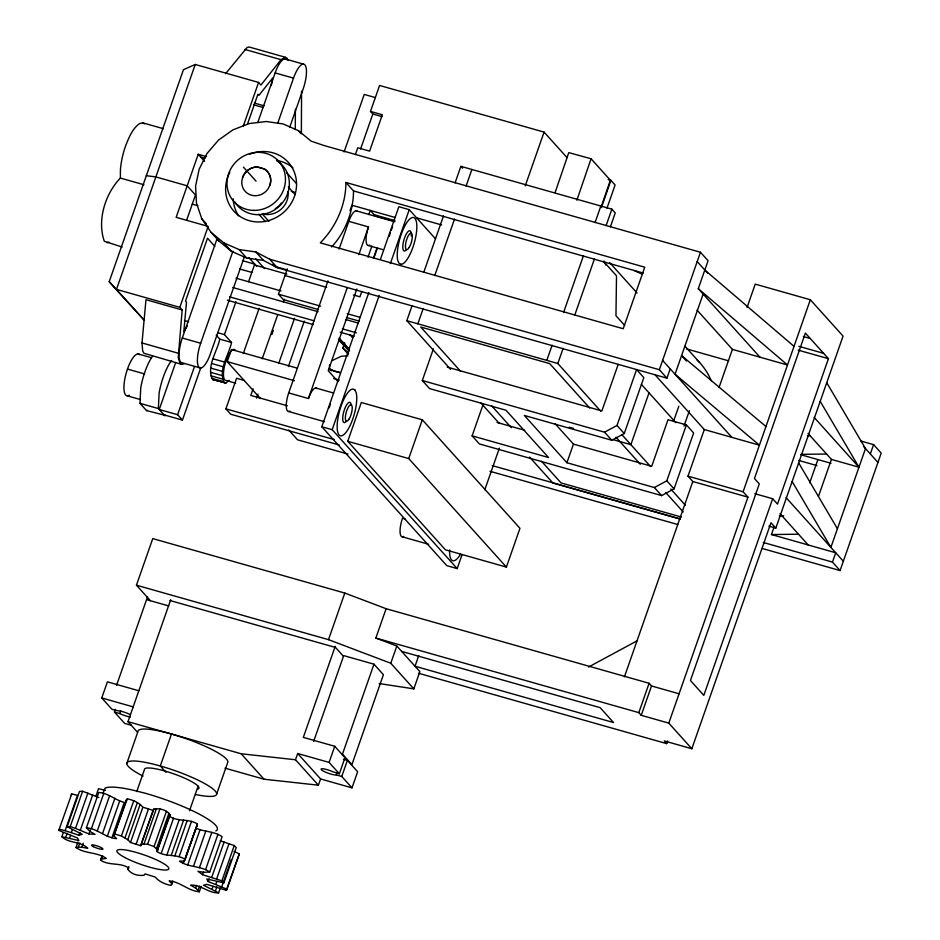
<?xml version="1.0" encoding="UTF-8"?>
<svg xmlns="http://www.w3.org/2000/svg" width="940" height="940" viewBox="0 0 940 940"><rect width="100%" height="100%" fill="white"/><g stroke="black" fill="none" stroke-linecap="round" stroke-linejoin="round"><path stroke-width="1.41" d="M295.289 129.614L295.383 109.24M301.364 133.445L301.564 91.227M229.09 380.395L225.964 383.027L212.651 379.572C206.001 366.776 217.211 351.537 219.772 339.152L216.224 335.216M224.413 382.909C217.763 370.102 228.961 354.873 231.534 342.489L224.437 334.605L217.904 332.748M181.784 364.414L143.902 353.228L142.692 350.937L142.011 342.947L145.97 299.684L182.172 309.953L178.248 357.694L180.104 363.498L181.784 364.414L183.841 363.909M271.331 85.54L272.647 78.055L258.935 95.375L257.924 94.247L247.396 124.315M242.602 177.496L241.815 181.209A14.911 13.912 -42 0 0 251.391 195.203A14.911 13.912 -42 0 0 268.159 188.682L269.886 185.227A14.911 13.912 -42 0 0 264.457 169L257.396 166.991A14.922 13.924 -42 0 0 242.591 177.496A14.911 13.912 -42 0 1 257.396 166.991L264.457 169A14.922 13.924 -42 0 1 269.886 185.227M111.931 837.716L124.303 802.408C115.397 800.245 108.229 793.031 98.771 792.467L86.398 827.776C97.443 828.622 105.527 837.846 116.572 838.644L113.869 835.848L114.057 834.92L127.311 798.847C133.139 800.034 138.956 802.548 142.845 807.19L153.079 810.386L153.819 809.082C159.683 808.048 166.721 809.845 170.175 814.945L156.945 851.523C165.511 857.409 176.379 853.591 185.062 859.301L184.017 861.005L179.458 861.193C188.493 867.596 200.667 865.646 209.738 872.003L222.099 836.682C214.32 831.101 204.062 832.065 195.708 828.011M126.23 800.539L127.311 798.847M128.874 866.586L127.922 869.3C131.377 874.411 138.415 876.209 144.278 875.164L145.019 873.859L155.253 877.055C159.142 881.708 164.958 884.223 170.775 885.409L171.867 883.718L169.165 880.921C180.21 881.72 188.294 890.944 199.327 891.778L201.231 886.35M127.922 869.3L128.792 868.043C120.214 862.156 109.357 865.963 100.674 860.264L101.837 856.54M184.839 860.3L197.424 823.992C188.74 818.282 177.883 822.101 169.306 816.214L156.945 851.523M555.094 192.583L568.782 152.621L591.072 158.766L610.366 180.21L601.377 206.471M576.866 200.22L591.072 158.766M236.011 278.193L248.56 281.73L254.74 264.14L242.461 260.662M418.747 655.556L415.034 666.249L613.526 722.531L600.155 707.667L401.65 651.385M109.204 281.706L144.255 320.223L109.204 281.706L183.453 69.701L195.25 64.472L258.582 82.426L260.932 85.046L281.001 59.678L285.337 57.27L287.017 58.186L288.228 60.477M195.25 64.472L116.49 289.379L179.822 307.333L182.172 309.953M206.577 156.651L198.234 154.289L176.156 217.328L208.163 226.399L179.822 307.333M186.743 219.937L195.473 195.003L187.189 185.803L155.875 176.92L146.335 175.698M243.202 126.324L258.582 82.426M200.455 367.998L182.09 362.793A20.081 6.239 -74.2 0 1 182.301 338.024L217.41 237.761M257.795 122.447L275.15 72.921A20.081 6.239 -74.2 0 1 286.512 59.655M175.709 362.488L159.248 409.499L177.613 414.716L182.454 420.086L200.866 367.54M244.494 256.467L210.349 353.981A20.081 6.239 -74.2 0 1 198.986 367.246A20.081 6.239 -74.2 0 1 200.678 343.229L232.897 251.215M277.664 123.387L293.515 78.126A20.081 6.239 -74.2 0 1 304.877 64.86A20.081 6.239 -74.2 0 1 303.185 88.877L289.732 127.276M177.613 414.716L194.486 366.577M150.424 600.742L136.441 585.197L152.75 538.596L344.804 593.058L386.117 608.709L649.105 683.274L651.514 685.965L679.068 693.779M224.437 334.605L235.964 301.681M130.401 714.706A8.483 1.551 19.3 0 0 117.77 710.769L112.013 709.336L101.767 697.962L107.419 681.841L138.826 690.747M58.785 830.373L71.746 793.936L77.491 795.357L65.118 830.666L59.385 829.245L58.785 830.373L77.515 838.034L78.901 840.583L61.864 836.729L63.285 832.652M260.439 398.548L227.221 361.642L231.463 349.527L297.287 368.186M116.525 685.425L147.521 596.9M65.118 830.666L78.995 835.225L82.203 834.309L67.128 826.73L79.489 791.421L82.603 791.257L98.817 797.555M65.73 837.293L67.151 833.228M67.128 826.73L70.242 826.566L82.603 791.257M71.358 832.488L72.298 829.773M69.701 838.057L70.653 835.343M131.494 725.339L124.668 723.4L114.433 712.027L115.373 709.336M86.398 827.776L90.076 831.477L95.081 834.344L88.9 833.945L75.517 828.375L87.89 793.066M243.284 353.569L259.123 308.344M339.187 444.984L230.723 414.235L225.894 408.853L236.598 378.279L244.471 380.512M130.355 716.997A8.483 1.551 19.3 0 1 120.661 713.989L119.827 713.577L120.767 710.887M80.358 830.161L92.719 794.852M78.995 835.225L79.947 832.499M100.886 859.266L106.279 858.373C97.231 851.969 85.058 853.92 75.999 847.563L77.891 842.134M95.798 796.474L98.535 788.648L105.48 790.423M75.999 847.563L78.302 847.152L79.724 843.074M78.302 847.152L81.78 847.234L83.213 843.168M103.012 793.219L105.092 788.143A60.254 10.986 19.3 0 1 130.848 789.659L144.454 793.019A60.254 10.986 19.3 0 1 215.812 830.984M137.534 732.284L127.993 721.685L170.704 599.72M88.9 833.945L90.322 829.867M318.425 309.565L283.316 299.601L278.44 294.185L287.299 268.887M91.438 828.634L103.8 793.325M97.243 831.077L109.604 795.769M271.86 334.558L273.293 330.445M283.316 301.834L284.244 299.167M253.107 388.796L250.78 395.423L287.393 405.81M126.771 763.503L137.969 731.532A47.552 8.671 19.3 0 1 183.136 737.641A47.552 8.671 19.3 0 1 227.903 761.941L216.705 793.912M102.531 833.592L114.903 798.283M256.55 398.149L257.948 394.166M344.087 151.986L364.238 94.423L375.354 97.572M107.278 836.424L119.638 801.115M100.674 860.264L102.096 856.187M101.708 858.561L102.66 855.835M278.698 363.498L294.537 318.249M113.869 835.848L126.43 799.611M355.367 154.595L357.752 147.768L369.608 151.129L382.333 114.774L370.489 111.413L379.572 85.458L544.072 132.105L567.055 157.638M360.572 149.025L372.828 114.022L370.489 111.413M136.735 791.598L144.478 769.484A28.823 5.252 19.3 0 1 175.416 774.443A28.823 5.252 19.3 0 1 198.035 789.036M153.819 809.082L140.706 845.706L130.484 842.499L127.781 839.714L121.425 835.954L133.786 800.645M288.38 366.529L304.29 321.092M124.973 837.951L137.346 802.643M127.781 839.714L140.142 804.405M349.986 210.772L351.936 205.226L395.164 217.493M130.484 842.499L142.845 807.19M289.908 411.074A15.064 4.676 -74.2 0 1 288.709 392.92L327.954 280.849M339.105 249.018L348.799 221.346A15.064 4.676 -74.2 0 1 357.318 211.394M171.48 734.011L160.293 765.982L166.016 772.339M136.053 844.402L148.414 809.093M140.706 845.706L153.079 810.386M141.446 844.39L143.996 844.061L156.357 808.752M143.996 844.061L147.603 844.226L159.964 808.917M368.832 214.602L370.289 210.442L375.13 215.824L394.471 221.3M288.709 392.92L308.438 398.513L347.201 287.828M358.833 254.611L368.515 226.939L348.799 221.346M157.803 850.254L154.078 846.552L166.451 811.243M156.534 848.562L168.906 813.253M356.859 289.015L328.236 370.736L338.036 381.628M368.01 257.161L371.887 246.08M161.222 853.426L173.583 818.117M361.818 291.482L359.95 296.805L353.393 294.949M373.462 258.206L377.175 247.631M374.003 257.584L377.363 247.984M348.329 354.192L342.83 348.082L344.216 344.111M166.697 855.494L179.058 820.185M171.256 855.306L183.629 819.997M462.034 554.753L457.193 568.594L446.817 565.645L321.809 426.748L368.821 292.505M380.453 259.299L398.865 206.706L409.241 209.655L435.608 238.948M189.516 810.703L198.105 786.181M174.828 855.823L187.201 820.514M179.129 856.645L191.49 821.337M171.667 884.646L172.819 881.003M457.193 568.594L332.184 429.686L379.196 295.454M390.347 263.623L409.241 209.655M183.335 863.32L197.212 824.991M185.062 859.301L197.424 823.992M187.612 865.223L199.973 829.914M193.511 866.21L205.872 830.901M347.741 441.283L361.324 402.508L422.307 419.804L519.961 528.315L506.39 567.09L445.407 549.794L347.741 441.283L408.736 458.567L506.39 567.09M199.421 867.726L211.794 832.417M199.327 891.778L195.649 888.089L196.601 885.374M220.195 840.854L234.248 845.542L236.234 847.528L223.873 882.836L221.887 880.851L202.57 874.717L203.522 872.003M198.117 890.121L199.538 886.044M205.601 869.582L217.963 834.262M220.512 887.395L218.609 892.836L203.522 885.257L206.73 884.34L226.352 890.321L226.939 889.193L208.21 881.532L209.162 878.818M211.77 877.243L224.131 841.934M450.648 369.385L406.82 320.681L412.131 305.524M423.717 272.459L443.492 215.953M455.078 182.889L460.87 166.345L611.87 209.162L615.254 212.922L610.413 226.763M212.064 889.04L213.016 886.326M216.658 878.923L229.019 843.615M215.871 884.235L216.823 881.52M215.46 890.909L216.882 886.831M221.887 880.851L234.248 845.542M417.842 323.806L423.153 308.649M434.738 275.584L454.514 219.079M466.099 186.014L471.892 169.47M221.746 886.726L231.263 859.559M226.352 890.321L239.312 853.884L234.119 851.417M226.939 889.193L239.312 853.884M136.441 585.197L328.495 639.647L344.804 593.058M483.195 404.247L472.127 435.866L548.549 457.533L505.99 410.251L429.568 388.584L422.319 380.524L433.387 348.893M297.686 753.516L320.587 778.955L318.39 785.194L295.501 759.755L297.686 753.516L329.094 762.422L339.34 773.796L344.98 757.675L334.746 746.289L303.326 737.383L335.204 646.368M408.736 458.567L422.307 419.804M313.643 741.413L343.699 655.603L373.967 664.192L383.403 674.673L351.913 764.608L342.477 754.127L373.967 664.192M525.237 185.885L544.072 132.105M329.094 762.422L334.746 746.289M379.196 683.556L413.823 688.867L419.863 671.618L396.821 646.015L375.836 638.06L386.117 608.709M339.34 773.796L333.113 771.834A8.483 1.551 19.3 0 0 322.126 768.72A8.483 1.551 19.3 0 0 325.017 771.928A8.483 1.551 19.3 0 0 336.003 775.042L337.389 772.292M347.401 760.354L357.647 771.74L351.995 787.861L341.749 776.487L347.401 760.354L343.417 759.226M413.823 688.867L390.781 663.252L396.821 646.015M484.817 489.716L499.352 448.192M546.798 360.373L552.109 345.215M563.683 312.139L583.47 255.645M595.055 222.58L600.848 206.036M601.377 207.599L610.906 180.374L608.18 179.599M606.993 208.163L615.089 185.016L610.906 180.374M600.672 411.121L557.82 363.498L563.13 348.34M574.704 315.264L594.491 258.77M606.077 225.706L611.87 209.162M573.447 444.103L651.702 466.299L668.011 419.698L686.388 424.904L693.638 432.964L674.05 488.882L661.607 495.591L654.357 487.543L566.914 462.738L573.447 444.103L555.07 423.681M618.203 364.344L601.882 410.945L447.217 367.094M422.319 380.524L604.549 432.189L616.993 425.479L636.58 369.561L643.83 377.622L624.242 433.54L611.799 440.249L524.356 415.457L566.914 462.738M649.011 392.849L630.869 444.667L612.821 439.556M666.954 378.174L659.34 369.714L700.465 252.261L323.666 145.418L311.081 141.118L298.344 130.601L283.069 123.927L266.302 121.519L249.171 123.563L232.862 129.908L218.468 140.131L206.976 153.525L199.174 169.188L195.591 186.038L196.46 202.946L201.748 218.738L211.077 232.356L218.691 240.828L231.428 251.333L246.691 258.018L263.47 260.415L277.335 267.7L666.954 378.174L670.22 368.856M759.943 357.177L698.291 288.674L708.079 260.721L700.465 252.261M703.132 294.055L675.049 374.226L759.414 445.172L704.307 429.545L655.274 375.06M673.486 421.473L678.821 406.245M684.026 425.985L689.361 410.757M654.357 487.543L666.801 480.822L686.388 424.904M747.077 307.427L755.231 284.127L810.339 299.754L843.062 336.109L775.817 528.127L770.976 522.746L691.84 748.745L668.798 723.13L747.934 497.143L692.827 481.515L687.986 476.145L704.307 429.545M718.971 387.656L732.389 349.363L697.081 310.141M624.43 676.823L692.827 481.515M668.798 723.13L641.233 715.317L638.824 712.638L649.105 683.274M641.233 715.317L651.514 685.965M747.934 497.143L743.093 491.773L810.339 299.754M418.606 673.263L666.707 743.622L667.635 740.943M772.668 498.74L703.813 695.377L690.442 680.513L759.297 483.877L754.456 478.507L805.38 333.089L828.434 358.692L777.509 504.11L772.668 498.74L754.761 493.664M860.899 441.036L873.601 444.632L881.215 453.092L840.078 570.557L832.464 562.085L835.731 552.767L771.434 534.543L774.231 526.553M809.74 482.819L817.882 459.566M818.482 496.332L831.418 459.402L808.036 433.434M870.334 453.95L873.601 444.632M262.201 358.822L277.629 314.971M71.158 795.052L71.746 793.936M169.306 816.214L170.175 814.945M152.55 356.295L151.07 358.387A31.784 9.87 -74.2 0 0 140.742 387.879L140.013 403.354L146.511 410.58L165.781 415.504M171.656 360.455L169.435 363.592A31.784 9.87 -74.2 0 0 159.107 393.096L158.378 408.571L164.876 415.786M187.389 325.851L183.793 331.761L186.496 302.21L185.497 301.094L207.505 238.22L214.872 246.398M225.6 73.684L247.079 47.505L249.135 47L285.337 57.27M331.585 246.985C345.485 232.027 353.44 211.242 353.511 190.914L345.897 182.454C345.967 204.85 336.003 226.975 320.27 242.837L623.208 328.73L644.758 267.195L345.897 182.454M163.419 128.71L142.668 122.823L139.461 123.622C132.141 128.968 128.792 137.875 125.561 145.994A32.148 9.976 -74.2 0 0 120.402 170.446L120.391 178.071C105.186 193.711 96.914 220.395 104.328 241.275L122.165 247.032M331.738 360.772L341.326 356.248L347.894 355.802M588.499 667.048L637.014 640.868M146.511 410.58L147.416 410.298M106.948 242.708L109.075 242.179M209.738 872.003L203.945 872.32L197.976 871.298L202.57 874.717M218.609 892.836C208.657 893.552 200.643 884.211 190.655 885.21L195.649 888.089M807.46 435.702L810.315 435.666M800.939 454.349L826.577 454.032M779.389 515.884L783.655 515.825M771.434 534.543L798.495 534.214M212.651 379.572L225.964 383.027M127.993 721.685L241.157 753.774L295.501 759.755M225.036 768.156L264.046 779.213L318.39 785.194M211.077 232.356L223.802 242.873L239.077 249.558L255.856 251.955L269.709 259.228L659.34 369.714M223.873 882.836L206.824 878.982L208.21 881.532M81.78 847.234L87.761 848.268C80.958 841.171 68.808 843.556 61.864 836.729M340.198 372.663L335.192 371.476L329.529 368.797L329.505 364.826M114.95 834.156L121.425 835.954M291.259 191.337L295.348 192.488M239.583 268.969L251.826 272.412M285.032 58.891L303.409 64.108M244.811 49.421L281.001 59.678M275.15 72.921L293.515 78.126M372.828 114.022L382.039 116.631M254.317 103.048L264.07 105.809M253.53 104.775L263.376 107.571M353.511 190.914L643.183 273.046M441.6 224.93L416.573 217.833M200.761 157.097L204.944 158.284M374.144 214.72L394.87 220.595M803.336 336.508L810.221 338.459M356.213 210.83L394.929 221.805M798.8 346.296L823.593 353.322M798.119 350.103L828.434 358.692M368.351 245.516L383.344 249.77M732.389 349.363L787.497 364.99L698.291 288.674M120.391 178.071L143.914 184.745M192.277 204.121L197.846 205.707M686.541 348.904L728.594 360.831M286.512 269.757L274.703 266.396L272.8 264.293M254.435 264.963L286.817 274.151M284.973 275.549L326.627 287.358M406.82 320.681L557.82 363.498M248.56 281.73L280.942 290.918M278.44 294.185L320.575 306.135M347.248 313.702L359.891 317.285M346.507 317.52L359.151 321.104M232.779 287.511L318.131 311.704M345.99 319.612L358.528 323.16M831.418 459.402L858.972 467.215L820.209 401.345M800.821 454.737L831.007 463.291M229.572 296.84L314.16 320.822M342.348 328.824L356.448 332.819M798.718 460.436L817.036 465.641M227.363 300.213L313.349 324.606M340.139 332.196L354.239 336.191M569.299 427.207L573.518 428.405M184.44 320.528L188.611 321.715M329.094 369.49L340.339 372.675M219.772 339.152L231.534 342.489M687.986 476.145L743.093 491.773M497.025 422.436L524.661 430.273M333.688 378.514L339.293 380.101M182.301 338.024L200.678 343.229M227.221 361.642L294.443 380.7M212.898 358.751L224.66 362.088M315.852 387.997L333.559 393.026M142.011 342.947L178.212 353.217M211.653 363.498L223.415 366.835M661.607 495.591L479.377 443.927L472.127 435.866M768.932 526.177L775.817 528.127M210.854 368.128L222.604 371.453M210.548 372.299L222.298 375.636M138.145 353.922L151.375 357.682M210.76 375.741L222.522 379.079M235.67 383.214L225.917 380.441A16.074 4.982 -74.2 0 1 223.99 368.668A16.074 4.982 -74.2 0 1 230.911 351.349M211.476 378.221L223.238 381.558M681.559 517.094L561.027 482.913L541.546 461.27M492.255 465.617L680.008 518.856M763.292 542.474L832.464 562.085M680.278 519.127L552.908 483.019L529.537 457.04M288.545 411.497L324.5 421.696M489.987 471.281L677.74 524.52M762.434 548.537L840.078 570.557M127.464 369.068L144.666 373.944M321.809 426.748L332.184 429.686M225.894 408.853L334.358 439.615M347.976 454.091L297.557 439.791L288.768 430.027M127.229 395.822L140.46 399.571M140.013 403.354L158.378 408.571M164.077 414.881L182.454 420.086M405.116 518.986L402.496 518.245A15.064 4.676 -74.2 0 0 403.695 536.399M402.332 536.822L428.616 544.272M375.836 638.06L638.824 712.638M170.081 600.543L335.498 647.448L343.323 656.132M691.84 748.745L664.286 740.932L666.707 743.622M146.57 599.638L168.789 605.948M101.767 697.962L133.186 706.868M336.45 774.983L341.749 776.487M320.587 778.955L351.995 787.861M114.433 712.027L119.827 713.577M349.598 350.996L338.529 339.34L342.336 342.301L344.957 343.171M70.242 826.566L75.517 828.375M147.603 844.226L154.078 846.552M328.495 639.647L390.781 663.252M633.995 270.45L641.961 274.08M142.668 122.823L144.419 123.786M342.83 348.082L348.611 353.052M765.947 426.525L681.582 355.59L686.482 361.031M704.824 270.038L794.018 346.355M347.683 349.515L338.553 339.669M286.536 172.561L296.124 183.194M697.21 261.579L707.761 273.305M863.543 446.418L877.948 462.421M814.111 417.372L858.972 467.215M609.719 262.636L637.073 293.022M684.943 346.214L699.595 362.499M603.468 261.332L616.511 275.82L615.959 315.734L624.665 325.404M662.594 360.396L731.861 437.359M786.028 497.554L843.345 561.239M779.965 513.604L808.177 544.953M460.87 166.345L462.562 168.225M641.339 384.319L675.86 422.683M616.993 425.479L624.242 433.54M666.801 480.822L674.05 488.882M622.104 434.926L650.339 466.311M670.796 489.035L685.401 505.274M589.639 407.984L549.7 363.604L420.744 327.038L460.682 371.418M615.947 437.206L640.305 464.278M665.626 492.419L683.168 511.901M604.549 432.189L611.799 440.249M298.344 130.601L301.2 133.786M491.867 406.056L511.348 427.712M288.38 187.048L295.172 194.604M480.845 402.931L499.34 423.494M243.448 167.155L256.068 181.173M268.958 221.382L262.166 213.838A20.081 18.741 -42 0 0 288.051 191.619M258.712 214.132L265.503 221.675M198.234 154.289L204.591 161.363M349.68 334.511L352.582 337.742M269.709 259.228L277.335 267.7M339.211 338.083L348.952 348.904M342.336 342.301L348.752 349.433M346.637 351.654L348.47 353.687M255.856 251.955L263.47 260.415M255.774 258.864L264.551 268.617M239.077 249.558L246.691 258.018M223.802 242.873L231.428 251.333M201.748 218.738L206.506 224.037M329.529 368.797L331.362 370.83M241.157 753.774L264.046 779.213M248.865 257.572L256.667 266.29M217.14 238.549L218.691 240.828M826.742 382.709L865.493 448.58L830.889 547.397L792.138 481.527M798.659 462.891L837.423 528.762M281.413 203.005A15.921 14.852 -42 0 1 275.326 208.562M143.056 776.087A47.552 8.671 19.3 0 1 140.389 761.565A47.552 8.671 19.3 0 1 207.164 785.006A47.552 8.671 19.3 0 1 195.485 794.488M249.511 154.301A36.554 34.11 -42 0 1 296.5 182.29A36.554 34.11 -42 0 1 253.447 221.582A36.554 34.11 -42 0 1 229.795 172.302M238.56 215.812A36.554 34.11 -42 0 1 233.226 198.763M276.76 160.434A36.554 34.11 -42 0 1 292.951 167.896M276.701 160.681A30.127 28.106 -42 0 1 280.026 205.508A30.127 28.106 -42 0 1 234.894 202.053M232.544 349.868A16.074 4.982 -74.2 0 1 235.176 350.021M369.714 245.093A15.064 4.676 -74.2 0 1 368.515 226.939M308.438 398.513A15.064 4.676 -74.2 0 1 316.956 388.572M346.331 421.355A10.54 3.278 -74.2 0 1 342.701 418.124A10.54 3.278 -74.2 0 1 346.848 404.517A10.54 3.278 -74.2 0 1 351.196 405.375M406.421 249.782A10.54 3.278 -74.2 0 1 402.825 245.787A10.54 3.278 -74.2 0 1 407.678 231.957A10.54 3.278 -74.2 0 1 411.262 235.94M329.223 407.843A24.264 7.532 -74.2 0 1 330.339 404.188M389.313 236.257A24.264 7.532 -74.2 0 1 390.417 232.615M391.24 230.265A24.264 7.532 -74.2 0 1 392.591 226.893M460.506 554.259A24.264 7.532 -74.2 0 1 449.614 550.018M604.232 261.191A72.356 67.504 -42 0 1 605.783 265.01M696.763 359.597A72.356 67.504 -42 0 1 711.263 380.771M129.203 395.211A21.691 6.733 -74.2 0 1 125.831 374.473A21.691 6.733 -74.2 0 1 139.743 354.744M400.945 264.293L399.147 263.423L397.914 260.932A24.264 7.532 -74.2 0 1 406.785 222.639A24.264 7.532 -74.2 0 1 416.349 233.273A24.264 7.532 -74.2 0 1 400.945 264.293M354.862 389.889L353.064 389.019A24.264 7.532 -74.2 0 0 337.648 420.039A24.264 7.532 -74.2 0 0 347.224 430.673A24.264 7.532 -74.2 0 0 356.084 392.38L354.862 389.889M93.342 846.635A6.028 1.093 19.3 0 0 102.824 849.266A6.028 1.093 19.3 0 0 95.68 845.471A6.028 1.093 19.3 0 0 93.342 846.635M124.903 857.55A27.495 5.005 19.3 0 0 168.119 869.547A27.495 5.005 19.3 0 0 135.571 852.239A27.495 5.005 19.3 0 0 124.903 857.55M253.917 210.395A30.127 28.106 -42 0 0 282.646 167.12A30.127 28.106 -42 0 0 232.157 166.58A30.127 28.106 -42 0 0 253.917 210.395M409.276 247.326A8.542 2.644 -74.2 0 0 411.661 233.461A8.542 2.644 -74.2 0 0 405.716 243.366A8.542 2.644 -74.2 0 0 409.276 247.326M349.187 418.899A8.542 2.644 -74.2 0 0 351.572 405.046A8.542 2.644 -74.2 0 0 345.626 414.951A8.542 2.644 -74.2 0 0 349.187 418.899"/></g></svg>
